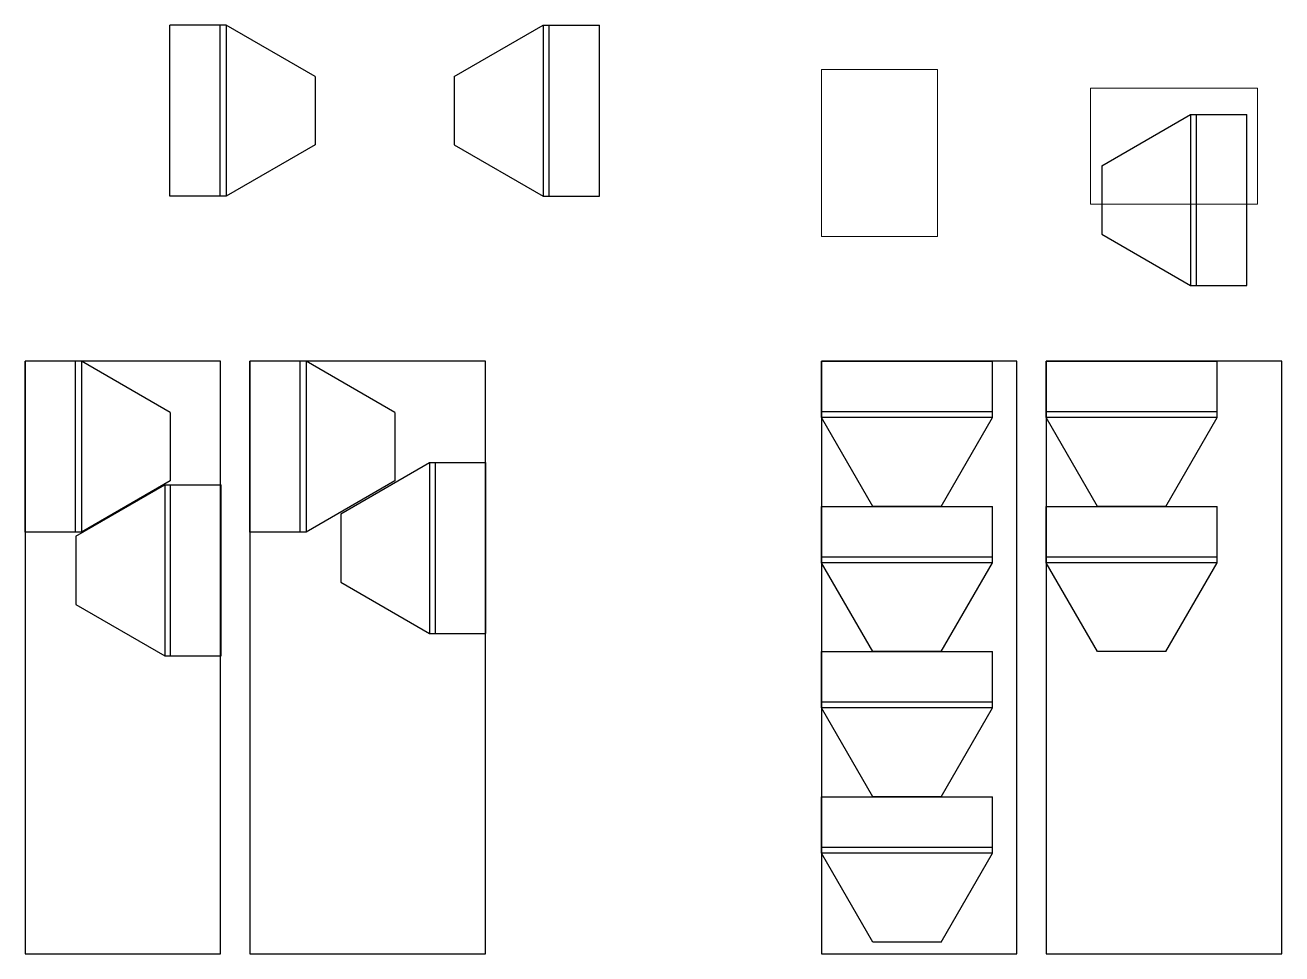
# Model space of a CAD drawing. Header units: millimetres. Extents: x 1388 to 8110, y -1425 to 5021.
# Drawn here: x 5989 to 8110, y 2280 to 3847 of the extents above; entities that cross this region are included whole.
import ezdxf

# ---------------------------------------------------------------- set-up
doc = ezdxf.new("R2010")
doc.units = ezdxf.units.MM

msp = doc.modelspace()

# ---------------------------------------------------------------- linework, layer by layer
for p, q in [((6328.59, 3847.493), (6233.59, 3847.493)), ((6233.59, 3558.817), (6233.59, 3847.493)), ((6318.59, 3558.817), (6318.59, 3847.493)), ((6478.59, 3760.89), (6328.59, 3847.493)), ((6713.369, 3760.89), (6863.369, 3847.493)), ((6863.369, 3847.493), (6958.369, 3847.493)), ((6873.369, 3558.817), (6873.369, 3847.493)), ((6958.369, 3558.817), (6958.369, 3847.493)), ((7806.397, 3610.002), (7956.397, 3696.605)), ((7956.397, 3696.605), (8051.397, 3696.605)), ((7966.397, 3407.93), (7966.397, 3696.605)), ((8051.397, 3407.93), (8051.397, 3696.605)), ((6478.59, 3645.42), (6328.59, 3558.817)), ((6713.369, 3645.42), (6863.369, 3558.817)), ((6328.59, 3558.817), (6233.59, 3558.817)), ((6863.369, 3558.817), (6958.369, 3558.817)), ((7806.397, 3494.532), (7956.397, 3407.93)), ((7956.397, 3407.93), (8051.397, 3407.93)), ((6084.143, 3280.331), (5989.143, 3280.331)), ((5989.143, 2991.656), (5989.143, 3280.331)), ((6074.143, 2991.656), (6074.143, 3280.331)), ((6234.143, 3193.729), (6084.143, 3280.331)), ((6463.279, 3280.331), (6368.279, 3280.331)), ((6368.279, 2991.656), (6368.279, 3280.331)), ((6453.279, 2991.656), (6453.279, 3280.331)), ((6613.279, 3193.729), (6463.279, 3280.331)), ((7333.203, 3185.331), (7333.203, 3280.331)), ((7333.203, 3280.331), (7621.879, 3280.331)), ((7621.879, 3185.331), (7621.879, 3280.331)), ((7712.34, 3185.331), (7712.34, 3280.331)), ((7712.34, 3280.331), (8001.015, 3280.331)), ((8001.015, 3185.331), (8001.015, 3280.331)), ((7333.203, 3195.331), (7621.879, 3195.331)), ((7419.806, 3035.331), (7333.203, 3185.331)), ((7535.276, 3035.331), (7621.879, 3185.331)), ((7712.34, 3195.331), (8001.015, 3195.331)), ((7798.942, 3035.331), (7712.34, 3185.331)), ((7914.412, 3035.331), (8001.015, 3185.331)), ((6521.735, 3023.064), (6671.735, 3109.667)), ((6671.735, 3109.667), (6766.735, 3109.667)), ((6681.735, 2820.992), (6681.735, 3109.667)), ((6766.735, 2820.992), (6766.735, 3109.667)), ((6234.143, 3078.259), (6084.143, 2991.656)), ((6613.279, 3078.259), (6463.279, 2991.656)), ((6074.768, 2985.19), (6224.768, 3071.793)), ((6224.768, 3071.793), (6319.768, 3071.793)), ((6234.768, 2783.118), (6234.768, 3071.793)), ((6319.768, 2783.118), (6319.768, 3071.793)), ((7333.203, 2940.331), (7333.203, 3035.331)), ((7333.203, 3035.331), (7621.879, 3035.331)), ((7621.879, 2940.331), (7621.879, 3035.331)), ((7712.34, 2940.331), (7712.34, 3035.331)), ((7712.34, 3035.331), (8001.015, 3035.331)), ((8001.015, 2940.331), (8001.015, 3035.331)), ((6084.143, 2991.656), (5989.143, 2991.656)), ((6463.279, 2991.656), (6368.279, 2991.656)), ((7333.203, 2950.331), (7621.879, 2950.331)), ((7712.34, 2950.331), (8001.015, 2950.331)), ((7419.806, 2790.331), (7333.203, 2940.331)), ((7535.276, 2790.331), (7621.879, 2940.331)), ((7798.942, 2790.331), (7712.34, 2940.331)), ((7914.412, 2790.331), (8001.015, 2940.331)), ((6521.735, 2907.594), (6671.735, 2820.992)), ((6074.768, 2869.72), (6224.768, 2783.118)), ((6671.735, 2820.992), (6766.735, 2820.992)), ((6224.768, 2783.118), (6319.768, 2783.118)), ((7333.203, 2695.331), (7333.203, 2790.331)), ((7333.203, 2790.331), (7621.879, 2790.331)), ((7621.879, 2695.331), (7621.879, 2790.331)), ((7333.203, 2705.331), (7621.879, 2705.331)), ((7419.806, 2545.331), (7333.203, 2695.331)), ((7535.276, 2545.331), (7621.879, 2695.331)), ((7333.203, 2450.331), (7333.203, 2545.331)), ((7333.203, 2545.331), (7621.879, 2545.331)), ((7621.879, 2450.331), (7621.879, 2545.331)), ((7333.203, 2460.331), (7621.879, 2460.331)), ((7419.806, 2300.331), (7333.203, 2450.331)), ((7535.276, 2300.331), (7621.879, 2450.331))]:
    msp.add_line(p, q)
for points in [[(6328.59, 3847.493), (6328.59, 3558.817)], [(6863.369, 3847.493), (6863.369, 3558.817)], [(6478.59, 3760.89), (6478.59, 3645.42)], [(6713.369, 3760.89), (6713.369, 3645.42)], [(7956.397, 3696.605), (7956.397, 3407.93)], [(7806.397, 3610.002), (7806.397, 3494.532)], [(6084.143, 3280.331), (6084.143, 2991.656)], [(6463.279, 3280.331), (6463.279, 2991.656)], [(6234.143, 3193.729), (6234.143, 3078.259)], [(6613.279, 3193.729), (6613.279, 3078.259)], [(7621.879, 3185.331), (7333.203, 3185.331)], [(8001.015, 3185.331), (7712.34, 3185.331)], [(6671.735, 3109.667), (6671.735, 2820.992)], [(6224.768, 3071.793), (6224.768, 2783.118)], [(7535.276, 3035.331), (7419.806, 3035.331)], [(7914.412, 3035.331), (7798.942, 3035.331)], [(6521.735, 3023.064), (6521.735, 2907.594)], [(6074.768, 2985.19), (6074.768, 2869.72)], [(7621.879, 2940.331), (7333.203, 2940.331)], [(8001.015, 2940.331), (7712.34, 2940.331)], [(7535.276, 2790.331), (7419.806, 2790.331)], [(7914.412, 2790.331), (7798.942, 2790.331)], [(7621.879, 2695.331), (7333.203, 2695.331)], [(7535.276, 2545.331), (7419.806, 2545.331)], [(7621.879, 2450.331), (7333.203, 2450.331)], [(7535.276, 2300.331), (7419.806, 2300.331)]]:
    msp.add_lwpolyline(points)
at = {"color": 1, "lineweight": 5}
for points in [[(7333.203, 3490.675), (7529.203, 3490.675), (7529.203, 3772.675), (7333.203, 3772.675)], [(7787.355, 3741.421), (7787.355, 3545.421), (8069.355, 3545.421), (8069.355, 3741.421)]]:
    msp.add_lwpolyline(points, close=True, dxfattribs=at)
at = {"color": 240, "true_color": 0xed1f24}
for points in [[(5989.143, 2280.331), (6319.143, 2280.331), (6319.143, 3280.331), (5989.143, 3280.331)], [(6368.279, 2280.331), (6766.279, 2280.331), (6766.279, 3280.331), (6368.279, 3280.331)], [(7333.203, 2280.331), (7663.203, 2280.331), (7663.203, 3280.331), (7333.203, 3280.331)], [(7712.34, 2280.331), (8110.34, 2280.331), (8110.34, 3280.331), (7712.34, 3280.331)]]:
    msp.add_lwpolyline(points, close=True, dxfattribs=at)

doc.saveas('drawing.dxf')
